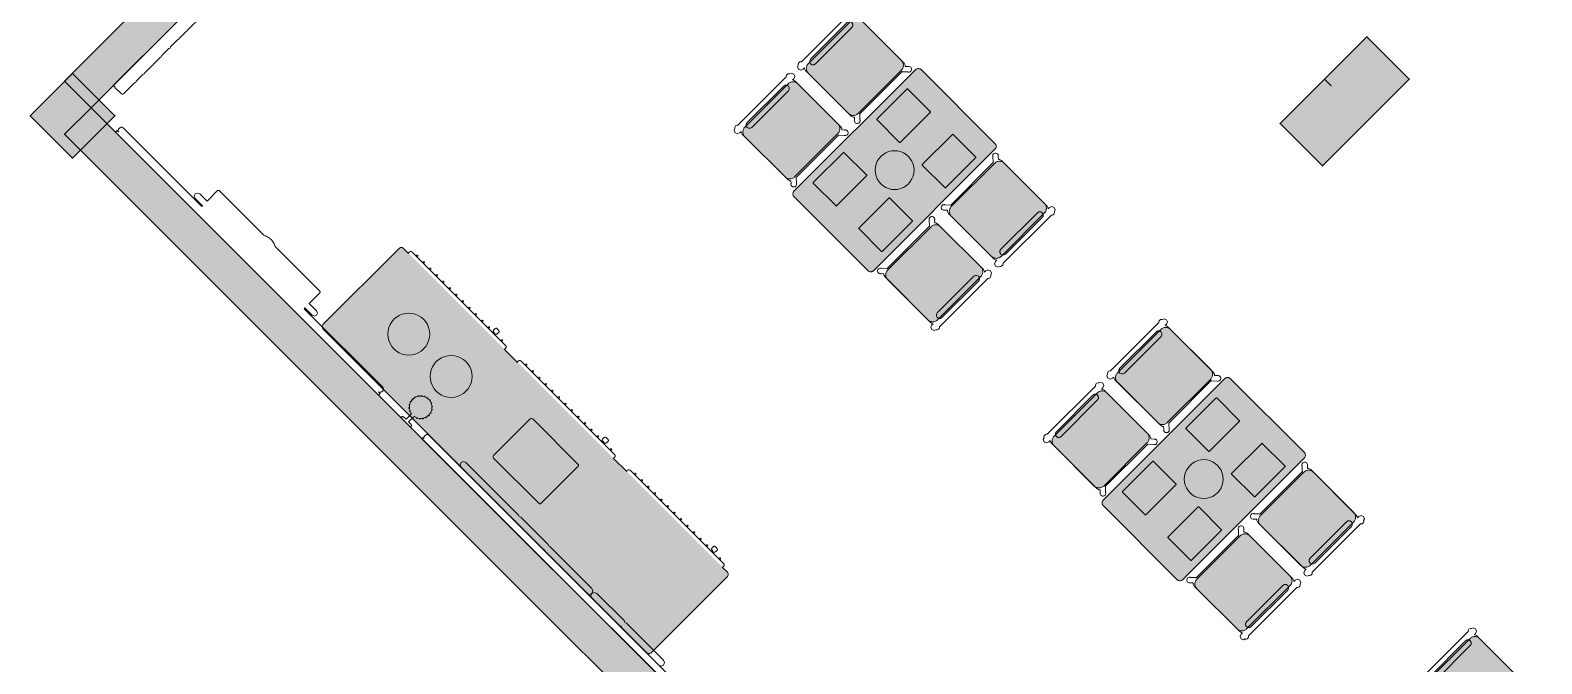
# Model space of a CAD drawing. Extents: x 2172.2 to 2210.6, y 415.3 to 458.1.
# Drawn here: x 2172.16 to 2182.26, y 437.26 to 441.5 of the extents above; entities that cross this region are included whole.
import ezdxf

# ---------------------------------------------------------------- set-up
doc = ezdxf.new("R2010")
doc.units = 0
for name, color, linetype, lineweight in [('AYAA_B2_CHAIRS', 7, 'CONTINUOUS', 18), ('AYAA_B2_COLUMNS', 8, 'CONTINUOUS', 30), ('AYAA_B2_FINE_DETAIL', 8, 'CONTINUOUS', 9), ('AYAA_B2_SERVICE', 7, 'CONTINUOUS', 18), ('AYAA_B2_TABLES', 7, 'CONTINUOUS', 18), ('AYAA_B2_WALL_DECOR', 32, 'CONTINUOUS', 13), ('AYAA_B2_WALL_LIGHTS', 32, 'CONTINUOUS', 13), ('AYAA_B2_WALLS', 7, 'CONTINUOUS', 30)]:
    doc.layers.add(name, color=color, linetype=linetype, lineweight=lineweight)

# ---------------------------------------------------------------- blocks, each defined once
blk = doc.blocks.new('AYAA_B2_ARCHITECTURE')
at = {"layer": 'AYAA_B2_COLUMNS', "true_color": 0xc2b092}
for points in [[(-9.297087, 7.065432), (-9.193361, 7.169158), (-9.150741, 7.126539), (-9.193356, 7.169164), (-8.910547, 7.451969), (-8.627707, 7.169129), (-9.207532, 6.589305), (-9.49034, 6.87218), (-9.207532, 7.154984)], [(-17.554712, 7.207803), (-17.271873, 6.924963), (-17.554712, 6.642124), (-17.837521, 6.924998)]]:
    blk.add_hatch(color=256, dxfattribs=at).paths.add_polyline_path(points)
at = {"layer": 'AYAA_B2_WALLS', "true_color": 0xe4e1d8}
for points in [[(-17.430969, 6.977996), (-17.607746, 7.154773), (-13.39339, 11.369129), (-17.363581, 15.33932), (-17.186804, 15.516096), (-13.039837, 11.369129)], [(-17.430969, 6.977996), (-3.56182, -6.891153), (-3.738596, -7.06793), (-17.607746, 6.80122)]]:
    blk.add_hatch(color=256, dxfattribs=at).paths.add_polyline_path(points)
at = {"layer": 'AYAA_B2_COLUMNS', "linetype": 'CONTINUOUS', "lineweight": -2}
for points in [[(-9.297087, 7.065432), (-9.193361, 7.169158), (-9.150741, 7.126539), (-9.193356, 7.169164), (-8.910547, 7.451969), (-8.627707, 7.169129), (-9.207532, 6.589305), (-9.49034, 6.87218), (-9.207532, 7.154984)], [(-17.554712, 7.207803), (-17.271873, 6.924963), (-17.554712, 6.642124), (-17.837521, 6.924998)]]:
    blk.add_lwpolyline(points, close=True, dxfattribs=at)
at = {"layer": 'AYAA_B2_WALLS', "linetype": 'CONTINUOUS', "lineweight": -2}
for points in [[(-17.430969, 6.977996), (-17.607746, 7.154773), (-13.39339, 11.369129), (-17.363581, 15.33932), (-17.186804, 15.516096), (-13.039837, 11.369129)], [(-17.430969, 6.977996), (-3.56182, -6.891153), (-3.738596, -7.06793), (-17.607746, 6.80122)]]:
    blk.add_lwpolyline(points, close=True, dxfattribs=at)
blk = doc.blocks.new('AYAA_B2_CHAIR_OLIVE')
at = {"true_color": 0xd7dec3}
blk.add_hatch(color=256, dxfattribs=at).paths.add_polyline_path([(-0.247475, -0.204863), (-0.248872, -0.200013), (-0.249717, -0.195038), (-0.25, -0.19), (-0.25, 0.19), (-0.249717, 0.195038), (-0.248872, 0.200013), (-0.247475, 0.204863), (-0.245544, 0.209525), (-0.243103, 0.213941), (-0.240182, 0.218057), (-0.23682, 0.22182), (-0.233057, 0.225182), (-0.228941, 0.228103), (-0.224525, 0.230544), (-0.219863, 0.232475), (-0.215013, 0.233872), (-0.210038, 0.234717), (-0.205, 0.235), (0.205, 0.235), (0.210038, 0.234717), (0.215013, 0.233872), (0.219863, 0.232475), (0.224525, 0.230544), (0.228941, 0.228103), (0.233057, 0.225182), (0.23682, 0.22182), (0.240182, 0.218057), (0.243103, 0.213941), (0.245544, 0.209525), (0.247475, 0.204863), (0.248872, 0.200013), (0.249717, 0.195038), (0.25, 0.19), (0.25, -0.19), (0.249717, -0.195038), (0.248872, -0.200013), (0.247475, -0.204863), (0.245544, -0.209525), (0.243103, -0.213941), (0.240182, -0.218057), (0.23682, -0.22182), (0.233057, -0.225182), (0.228941, -0.228103), (0.224525, -0.230544), (0.219863, -0.232475), (0.215013, -0.233872), (0.210038, -0.234717), (0.205, -0.235), (-0.205, -0.235), (-0.210038, -0.234717), (-0.215013, -0.233872), (-0.219863, -0.232475), (-0.224525, -0.230544), (-0.228941, -0.228103), (-0.233057, -0.225182), (-0.23682, -0.22182), (-0.240182, -0.218057), (-0.243103, -0.213941), (-0.245544, -0.209525)])
at = {"color": 0, "linetype": 'CONTINUOUS', "lineweight": -2}
for points in [[(-0.255, -0.233), (-0.242972, -0.233), (-0.245992, -0.22998), (-0.25, -0.215), (-0.25, 0.215), (-0.245992, 0.22998), (-0.240149, 0.235823), (-0.252556, 0.249383), (-0.254118, 0.250179), (-0.258321, 0.254382), (-0.26102, 0.259679), (-0.26195, 0.26555), (-0.26102, 0.271421), (-0.258321, 0.276718), (-0.254118, 0.280921), (-0.248821, 0.28362), (-0.24295, 0.28455), (-0.237079, 0.28362), (-0.231782, 0.280921), (-0.227579, 0.276718), (-0.22608, 0.273776), (-0.20172, 0.24715), (-0.200943, 0.245), (0.200943, 0.245), (0.20172, 0.24715), (0.22608, 0.273776), (0.227579, 0.276718), (0.231782, 0.280921), (0.237079, 0.28362), (0.24295, 0.28455), (0.248821, 0.28362), (0.254118, 0.280921), (0.258321, 0.276718), (0.26102, 0.271421), (0.26195, 0.26555), (0.26102, 0.259679), (0.258321, 0.254382), (0.254118, 0.250179), (0.252556, 0.249383), (0.240149, 0.235823), (0.245992, 0.22998), (0.25, 0.215), (0.25, -0.215), (0.245992, -0.22998), (0.242972, -0.233), (0.255, -0.233), (0.270556, -0.239444), (0.277, -0.255), (0.270556, -0.270556), (0.259027, -0.275332), (0.258321, -0.276718), (0.254118, -0.280921), (0.248821, -0.28362), (0.24295, -0.28455), (0.237079, -0.28362), (0.231782, -0.280921), (0.227861, -0.277), (-0.227861, -0.277), (-0.231782, -0.280921), (-0.237079, -0.28362), (-0.24295, -0.28455), (-0.248821, -0.28362), (-0.254118, -0.280921), (-0.258321, -0.276718), (-0.259027, -0.275332), (-0.270556, -0.270556), (-0.277, -0.255), (-0.270556, -0.239444)], [(-0.247475, -0.204863), (-0.248872, -0.200013), (-0.249717, -0.195038), (-0.25, -0.19), (-0.25, 0.19), (-0.249717, 0.195038), (-0.248872, 0.200013), (-0.247475, 0.204863), (-0.245544, 0.209525), (-0.243103, 0.213941), (-0.240182, 0.218057), (-0.23682, 0.22182), (-0.233057, 0.225182), (-0.228941, 0.228103), (-0.224525, 0.230544), (-0.219863, 0.232475), (-0.215013, 0.233872), (-0.210038, 0.234717), (-0.205, 0.235), (0.205, 0.235), (0.210038, 0.234717), (0.215013, 0.233872), (0.219863, 0.232475), (0.224525, 0.230544), (0.228941, 0.228103), (0.233057, 0.225182), (0.23682, 0.22182), (0.240182, 0.218057), (0.243103, 0.213941), (0.245544, 0.209525), (0.247475, 0.204863), (0.248872, 0.200013), (0.249717, 0.195038), (0.25, 0.19), (0.25, -0.19), (0.249717, -0.195038), (0.248872, -0.200013), (0.247475, -0.204863), (0.245544, -0.209525), (0.243103, -0.213941), (0.240182, -0.218057), (0.23682, -0.22182), (0.233057, -0.225182), (0.228941, -0.228103), (0.224525, -0.230544), (0.219863, -0.232475), (0.215013, -0.233872), (0.210038, -0.234717), (0.205, -0.235), (-0.205, -0.235), (-0.210038, -0.234717), (-0.215013, -0.233872), (-0.219863, -0.232475), (-0.224525, -0.230544), (-0.228941, -0.228103), (-0.233057, -0.225182), (-0.23682, -0.22182), (-0.240182, -0.218057), (-0.243103, -0.213941), (-0.245544, -0.209525)], [(-0.183735, -0.203506), (-0.1725, -0.2005), (0.1725, -0.2005), (0.183735, -0.203506), (0.191994, -0.211765), (0.195, -0.223), (0.191994, -0.234235), (0.183735, -0.242494), (0.1725, -0.2455), (-0.1725, -0.2455), (-0.183735, -0.242494), (-0.191994, -0.234235), (-0.195, -0.223), (-0.191994, -0.211765)]]:
    blk.add_lwpolyline(points, close=True, dxfattribs=at)
blk = doc.blocks.new('AYAA_B2_DINING_2')
at = {"true_color": 0xefe8d6}
blk.add_hatch(color=256, dxfattribs=at).paths.add_polyline_path([(-0.595225, -0.364695), (-0.597275, -0.36135), (-0.598776, -0.357725), (-0.599692, -0.353911), (-0.6, -0.35), (-0.6, 0.35), (-0.599692, 0.353911), (-0.598776, 0.357725), (-0.597275, 0.36135), (-0.595225, 0.364695), (-0.592678, 0.367678), (-0.589695, 0.370225), (-0.58635, 0.372275), (-0.582725, 0.373776), (-0.578911, 0.374692), (-0.575, 0.375), (0.575, 0.375), (0.578911, 0.374692), (0.582725, 0.373776), (0.58635, 0.372275), (0.589695, 0.370225), (0.592678, 0.367678), (0.595225, 0.364695), (0.597275, 0.36135), (0.598776, 0.357725), (0.599692, 0.353911), (0.6, 0.35), (0.6, -0.35), (0.599692, -0.353911), (0.598776, -0.357725), (0.597275, -0.36135), (0.595225, -0.364695), (0.592678, -0.367678), (0.589695, -0.370225), (0.58635, -0.372275), (0.582725, -0.373776), (0.578911, -0.374692), (0.575, -0.375), (-0.575, -0.375), (-0.578911, -0.374692), (-0.582725, -0.373776), (-0.58635, -0.372275), (-0.589695, -0.370225), (-0.592678, -0.367678)])
at = {"color": 0, "linetype": 'CONTINUOUS', "lineweight": -2}
blk.add_lwpolyline([(-0.599692, 0.353911), (-0.598776, 0.357725), (-0.597275, 0.36135), (-0.595225, 0.364695), (-0.592678, 0.367678), (-0.589695, 0.370225), (-0.58635, 0.372275), (-0.582725, 0.373776), (-0.578911, 0.374692), (-0.575, 0.375), (0.575, 0.375), (0.578911, 0.374692), (0.582725, 0.373776), (0.58635, 0.372275), (0.589695, 0.370225), (0.592678, 0.367678), (0.595225, 0.364695), (0.597275, 0.36135), (0.598776, 0.357725), (0.599692, 0.353911), (0.6, 0.35), (0.6, -0.35), (0.599692, -0.353911), (0.598776, -0.357725), (0.597275, -0.36135), (0.595225, -0.364695), (0.592678, -0.367678), (0.589695, -0.370225), (0.58635, -0.372275), (0.582725, -0.373776), (0.578911, -0.374692), (0.575, -0.375), (-0.575, -0.375), (-0.578911, -0.374692), (-0.582725, -0.373776), (-0.58635, -0.372275), (-0.589695, -0.370225), (-0.592678, -0.367678), (-0.595225, -0.364695), (-0.597275, -0.36135), (-0.598776, -0.357725), (-0.599692, -0.353911), (-0.6, -0.35), (-0.6, 0.35)], close=True, dxfattribs=at)
at = {"layer": 'AYAA_B2_FINE_DETAIL', "linetype": 'CONTINUOUS', "lineweight": -2}
for points in [[(-0.443, 0.325), (-0.157, 0.325), (-0.156001, 0.324733), (-0.155267, 0.323999), (-0.155, 0.323), (-0.155, 0.107), (-0.155267, 0.106001), (-0.156001, 0.105267), (-0.157, 0.105), (-0.443, 0.105), (-0.443999, 0.105267), (-0.444733, 0.106001), (-0.445, 0.107), (-0.445, 0.323), (-0.444733, 0.323999), (-0.443999, 0.324733)], [(0.155, 0.323), (0.155267, 0.323999), (0.156001, 0.324733), (0.157, 0.325), (0.443, 0.325), (0.443999, 0.324733), (0.444733, 0.323999), (0.445, 0.323), (0.445, 0.107), (0.444733, 0.106001), (0.443999, 0.105267), (0.443, 0.105), (0.157, 0.105), (0.156001, 0.105267), (0.155267, 0.106001), (0.155, 0.107)], [(-0.123637, 0.040172), (-0.115831, 0.059019), (-0.105172, 0.076412), (-0.091924, 0.091924), (-0.076412, 0.105172), (-0.059019, 0.115831), (-0.040172, 0.123637), (-0.020336, 0.128399), (0, 0.13), (0.020336, 0.128399), (0.040172, 0.123637), (0.059019, 0.115831), (0.076412, 0.105172), (0.091924, 0.091924), (0.105172, 0.076412), (0.115831, 0.059019), (0.123637, 0.040172), (0.128399, 0.020336), (0.13, 0), (0.128399, -0.020336), (0.123637, -0.040172), (0.115831, -0.059019), (0.105172, -0.076412), (0.091924, -0.091924), (0.076412, -0.105172), (0.059019, -0.115831), (0.040172, -0.123637), (0.020336, -0.128399), (0, -0.13), (-0.020336, -0.128399), (-0.040172, -0.123637), (-0.059019, -0.115831), (-0.076412, -0.105172), (-0.091924, -0.091924), (-0.105172, -0.076412), (-0.115831, -0.059019), (-0.123637, -0.040172), (-0.128399, -0.020336), (-0.13, 0), (-0.128399, 0.020336)], [(-0.443999, -0.105267), (-0.443, -0.105), (-0.157, -0.105), (-0.156001, -0.105267), (-0.155267, -0.106001), (-0.155, -0.107), (-0.155, -0.323), (-0.155267, -0.323999), (-0.156001, -0.324733), (-0.157, -0.325), (-0.443, -0.325), (-0.443999, -0.324733), (-0.444733, -0.323999), (-0.445, -0.323), (-0.445, -0.107), (-0.444733, -0.106001)], [(0.155267, -0.106001), (0.156001, -0.105267), (0.157, -0.105), (0.443, -0.105), (0.443999, -0.105267), (0.444733, -0.106001), (0.445, -0.107), (0.445, -0.323), (0.444733, -0.323999), (0.443999, -0.324733), (0.443, -0.325), (0.157, -0.325), (0.156001, -0.324733), (0.155267, -0.323999), (0.155, -0.323), (0.155, -0.107)]]:
    blk.add_lwpolyline(points, close=True, dxfattribs=at)
blk = doc.blocks.new('AYAA_B2_SIDEBOARD')
at = {"true_color": 0xe8ddc7}
blk.add_hatch(color=256, dxfattribs=at).paths.add_polyline_path([(-1.547328, 0.369987), (-1.539987, 0.377328), (-1.53, 0.38), (1.53, 0.38), (1.539987, 0.377328), (1.547328, 0.369987), (1.55, 0.36), (1.55, -0.36), (1.547328, -0.369987), (1.539987, -0.377328), (1.53, -0.38), (-1.53, -0.38), (-1.539987, -0.377328), (-1.547328, -0.369987), (-1.55, -0.36), (-1.55, 0.36)])
at = {"color": 0, "linetype": 'CONTINUOUS', "lineweight": -2}
for points in [[(-1.53, -0.38), (-1.539987, -0.377328), (-1.547328, -0.369987), (-1.55, -0.36), (-1.55, 0.36), (-1.547328, 0.369987), (-1.539987, 0.377328), (-1.53, 0.38), (1.53, 0.38), (1.539987, 0.377328), (1.547328, 0.369987), (1.55, 0.36), (1.55, -0.36), (1.547328, -0.369987), (1.539987, -0.377328), (1.53, -0.38), (1.481121, -0.38), (1.48313, -0.382009), (1.485, -0.389), (1.48313, -0.395991), (1.477991, -0.40113), (1.471, -0.403), (0.589, -0.403), (0.582009, -0.40113), (0.57687, -0.395991), (0.575, -0.389), (0.57687, -0.382009), (0.578879, -0.38), (0.451121, -0.38), (0.45313, -0.382009), (0.455, -0.389), (0.45313, -0.395991), (0.447991, -0.40113), (0.441, -0.403), (-0.441, -0.403), (-0.447991, -0.40113), (-0.45313, -0.395991), (-0.455, -0.389), (-0.45313, -0.382009), (-0.451121, -0.38), (-0.578879, -0.38), (-0.57687, -0.382009), (-0.575, -0.389), (-0.57687, -0.395991), (-0.582009, -0.40113), (-0.589, -0.403), (-1.471, -0.403), (-1.477991, -0.40113), (-1.48313, -0.395991), (-1.485, -0.389), (-1.48313, -0.382009), (-1.481121, -0.38)], [(-1.43, -0.415), (-1.433535, -0.413536), (-1.435, -0.41), (-1.433535, -0.406464), (-1.43, -0.405), (-1.426464, -0.406464), (-1.425, -0.41), (-1.426464, -0.413536)], [(-1.363461, -0.41), (-1.364926, -0.413536), (-1.368461, -0.415), (-1.371997, -0.413536), (-1.373461, -0.41), (-1.371997, -0.406464), (-1.368461, -0.405), (-1.364926, -0.406464)], [(-1.301923, -0.41), (-1.303388, -0.413536), (-1.306923, -0.415), (-1.310459, -0.413536), (-1.311923, -0.41), (-1.310459, -0.406464), (-1.306923, -0.405), (-1.303388, -0.406464)], [(-1.245385, -0.415), (-1.24892, -0.413536), (-1.250385, -0.41), (-1.24892, -0.406464), (-1.245385, -0.405), (-1.241849, -0.406464), (-1.240385, -0.41), (-1.241849, -0.413536)], [(-1.180311, -0.413536), (-1.183846, -0.415), (-1.187382, -0.413536), (-1.188846, -0.41), (-1.187382, -0.406464), (-1.183846, -0.405), (-1.180311, -0.406464), (-1.178846, -0.41)], [(-1.118772, -0.413536), (-1.122308, -0.415), (-1.125843, -0.413536), (-1.127308, -0.41), (-1.125843, -0.406464), (-1.122308, -0.405), (-1.118772, -0.406464), (-1.117308, -0.41)], [(-1.057234, -0.406464), (-1.055769, -0.41), (-1.057234, -0.413536), (-1.060769, -0.415), (-1.064305, -0.413536), (-1.065769, -0.41), (-1.064305, -0.406464), (-1.060769, -0.405)], [(-1.004231, -0.41), (-1.002766, -0.406464), (-0.999231, -0.405), (-0.995695, -0.406464), (-0.994231, -0.41), (-0.995695, -0.413536), (-0.999231, -0.415), (-1.002766, -0.413536)], [(-0.934157, -0.406464), (-0.932692, -0.41), (-0.934157, -0.413536), (-0.937692, -0.415), (-0.941228, -0.413536), (-0.942692, -0.41), (-0.941228, -0.406464), (-0.937692, -0.405)], [(-0.871154, -0.41), (-0.872618, -0.413536), (-0.876154, -0.415), (-0.879689, -0.413536), (-0.881154, -0.41), (-0.879689, -0.406464), (-0.876154, -0.405), (-0.872618, -0.406464)], [(-0.81108, -0.413536), (-0.814615, -0.415), (-0.818151, -0.413536), (-0.819615, -0.41), (-0.818151, -0.406464), (-0.814615, -0.405), (-0.81108, -0.406464), (-0.809615, -0.41)], [(-0.753077, -0.415), (-0.756612, -0.413536), (-0.758077, -0.41), (-0.756612, -0.406464), (-0.753077, -0.405), (-0.749541, -0.406464), (-0.748077, -0.41), (-0.749541, -0.413536)], [(-0.696538, -0.41), (-0.695074, -0.406464), (-0.691538, -0.405), (-0.688003, -0.406464), (-0.686538, -0.41), (-0.687306, -0.411855), (-0.686505, -0.412069), (-0.683569, -0.415005), (-0.6825, -0.419), (-0.6825, -0.435), (-0.683569, -0.438995), (-0.686505, -0.441931), (-0.6905, -0.443), (-0.7095, -0.443), (-0.713495, -0.441931), (-0.716431, -0.438995), (-0.7175, -0.435), (-0.7175, -0.419), (-0.716431, -0.415005), (-0.713495, -0.412069), (-0.7095, -0.411), (-0.696124, -0.411)], [(-0.633536, -0.413536), (-0.635, -0.41), (-0.633536, -0.406464), (-0.63, -0.405), (-0.626464, -0.406464), (-0.625, -0.41), (-0.626464, -0.413536), (-0.63, -0.415)], [(-0.396464, -0.406464), (-0.395, -0.41), (-0.396464, -0.413536), (-0.4, -0.415), (-0.403536, -0.413536), (-0.405, -0.41), (-0.403536, -0.406464), (-0.4, -0.405)], [(-0.338462, -0.405), (-0.334926, -0.406464), (-0.333462, -0.41), (-0.334926, -0.413536), (-0.338462, -0.415), (-0.341997, -0.413536), (-0.343462, -0.41), (-0.341997, -0.406464)], [(-0.276923, -0.405), (-0.273388, -0.406464), (-0.271923, -0.41), (-0.273388, -0.413536), (-0.276923, -0.415), (-0.280459, -0.413536), (-0.281923, -0.41), (-0.280459, -0.406464)], [(-0.215385, -0.405), (-0.211849, -0.406464), (-0.210385, -0.41), (-0.211849, -0.413536), (-0.215385, -0.415), (-0.21892, -0.413536), (-0.220385, -0.41), (-0.21892, -0.406464)], [(-0.153846, -0.405), (-0.150311, -0.406464), (-0.148846, -0.41), (-0.150311, -0.413536), (-0.153846, -0.415), (-0.157382, -0.413536), (-0.158846, -0.41), (-0.157382, -0.406464)], [(-0.088772, -0.406464), (-0.087308, -0.41), (-0.088772, -0.413536), (-0.092308, -0.415), (-0.095843, -0.413536), (-0.097308, -0.41), (-0.095843, -0.406464), (-0.092308, -0.405)], [(-0.025769, -0.41), (-0.027234, -0.413536), (-0.030769, -0.415), (-0.034305, -0.413536), (-0.035769, -0.41), (-0.034305, -0.406464), (-0.030769, -0.405), (-0.027234, -0.406464)], [(0.030769, -0.415), (0.027234, -0.413536), (0.025769, -0.41), (0.027234, -0.406464), (0.030769, -0.405), (0.034305, -0.406464), (0.035769, -0.41), (0.034305, -0.413536)], [(0.095843, -0.406464), (0.097308, -0.41), (0.095843, -0.413536), (0.092308, -0.415), (0.088772, -0.413536), (0.087308, -0.41), (0.088772, -0.406464), (0.092308, -0.405)], [(0.148846, -0.41), (0.150311, -0.406464), (0.153846, -0.405), (0.157382, -0.406464), (0.158846, -0.41), (0.157382, -0.413536), (0.153846, -0.415), (0.150311, -0.413536)], [(0.215385, -0.405), (0.21892, -0.406464), (0.220385, -0.41), (0.21892, -0.413536), (0.215385, -0.415), (0.211849, -0.413536), (0.210385, -0.41), (0.211849, -0.406464)], [(0.276923, -0.405), (0.280459, -0.406464), (0.281923, -0.41), (0.280459, -0.413536), (0.276923, -0.415), (0.273388, -0.413536), (0.271923, -0.41), (0.273388, -0.406464)], [(0.313569, -0.415005), (0.316505, -0.412069), (0.3205, -0.411), (0.333876, -0.411), (0.333462, -0.41), (0.334926, -0.406464), (0.338462, -0.405), (0.341997, -0.406464), (0.343462, -0.41), (0.342694, -0.411855), (0.343495, -0.412069), (0.346431, -0.415005), (0.3475, -0.419), (0.3475, -0.435), (0.346431, -0.438995), (0.343495, -0.441931), (0.3395, -0.443), (0.3205, -0.443), (0.316505, -0.441931), (0.313569, -0.438995), (0.3125, -0.435), (0.3125, -0.419)], [(0.403536, -0.413536), (0.4, -0.415), (0.396464, -0.413536), (0.395, -0.41), (0.396464, -0.406464), (0.4, -0.405), (0.403536, -0.406464), (0.405, -0.41)], [(0.625, -0.41), (0.626464, -0.406464), (0.63, -0.405), (0.633536, -0.406464), (0.635, -0.41), (0.633536, -0.413536), (0.63, -0.415), (0.626464, -0.413536)], [(0.695074, -0.413536), (0.691538, -0.415), (0.688003, -0.413536), (0.686538, -0.41), (0.688003, -0.406464), (0.691538, -0.405), (0.695074, -0.406464), (0.696538, -0.41)], [(0.749541, -0.406464), (0.753077, -0.405), (0.756612, -0.406464), (0.758077, -0.41), (0.756612, -0.413536), (0.753077, -0.415), (0.749541, -0.413536), (0.748077, -0.41)], [(0.81108, -0.406464), (0.814615, -0.405), (0.818151, -0.406464), (0.819615, -0.41), (0.818151, -0.413536), (0.814615, -0.415), (0.81108, -0.413536), (0.809615, -0.41)], [(0.879689, -0.406464), (0.881154, -0.41), (0.879689, -0.413536), (0.876154, -0.415), (0.872618, -0.413536), (0.871154, -0.41), (0.872618, -0.406464), (0.876154, -0.405)], [(0.934157, -0.406464), (0.937692, -0.405), (0.941228, -0.406464), (0.942692, -0.41), (0.941228, -0.413536), (0.937692, -0.415), (0.934157, -0.413536), (0.932692, -0.41)], [(0.995695, -0.406464), (0.999231, -0.405), (1.002766, -0.406464), (1.004231, -0.41), (1.002766, -0.413536), (0.999231, -0.415), (0.995695, -0.413536), (0.994231, -0.41)], [(1.065769, -0.41), (1.064305, -0.413536), (1.060769, -0.415), (1.057234, -0.413536), (1.055769, -0.41), (1.057234, -0.406464), (1.060769, -0.405), (1.064305, -0.406464)], [(1.125843, -0.413536), (1.122308, -0.415), (1.118772, -0.413536), (1.117308, -0.41), (1.118772, -0.406464), (1.122308, -0.405), (1.125843, -0.406464), (1.127308, -0.41)], [(1.188846, -0.41), (1.187382, -0.413536), (1.183846, -0.415), (1.180311, -0.413536), (1.178846, -0.41), (1.180311, -0.406464), (1.183846, -0.405), (1.187382, -0.406464)], [(1.250385, -0.41), (1.24892, -0.413536), (1.245385, -0.415), (1.241849, -0.413536), (1.240385, -0.41), (1.241849, -0.406464), (1.245385, -0.405), (1.24892, -0.406464)], [(1.310459, -0.413536), (1.306923, -0.415), (1.303388, -0.413536), (1.301923, -0.41), (1.303388, -0.406464), (1.306923, -0.405), (1.310459, -0.406464), (1.311923, -0.41)], [(1.346505, -0.412069), (1.3505, -0.411), (1.363875, -0.411), (1.363461, -0.41), (1.364926, -0.406464), (1.368461, -0.405), (1.371997, -0.406464), (1.373461, -0.41), (1.372693, -0.411854), (1.373495, -0.412069), (1.376431, -0.415005), (1.3775, -0.419), (1.3775, -0.435), (1.376431, -0.438995), (1.373495, -0.441931), (1.3695, -0.443), (1.3505, -0.443), (1.346505, -0.441931), (1.343569, -0.438995), (1.3425, -0.435), (1.3425, -0.419), (1.343569, -0.415005)], [(1.433535, -0.413536), (1.43, -0.415), (1.426464, -0.413536), (1.425, -0.41), (1.426464, -0.406464), (1.43, -0.405), (1.433535, -0.406464), (1.435, -0.41)]]:
    blk.add_lwpolyline(points, close=True, dxfattribs=at)
at = {"layer": 'AYAA_B2_FINE_DETAIL', "linetype": 'CONTINUOUS', "lineweight": -2}
for points in [[(-1.224741, 0.063559), (-1.213262, 0.08229), (-1.198995, 0.098995), (-1.18229, 0.113262), (-1.163559, 0.124741), (-1.143262, 0.133148), (-1.121901, 0.138276), (-1.1, 0.14), (-1.078099, 0.138276), (-1.056738, 0.133148), (-1.036441, 0.124741), (-1.01771, 0.113262), (-1.001005, 0.098995), (-0.986738, 0.08229), (-0.975259, 0.063559), (-0.966852, 0.043262), (-0.961724, 0.021901), (-0.96, 0), (-0.961724, -0.021901), (-0.966852, -0.043262), (-0.975259, -0.063559), (-0.986738, -0.08229), (-1.001005, -0.098995), (-1.01771, -0.113262), (-1.036441, -0.124741), (-1.056738, -0.133148), (-1.078099, -0.138276), (-1.1, -0.14), (-1.121901, -0.138276), (-1.143262, -0.133148), (-1.163559, -0.124741), (-1.18229, -0.113262), (-1.198995, -0.098995), (-1.213262, -0.08229), (-1.224741, -0.063559), (-1.233148, -0.043262), (-1.238276, -0.021901), (-1.24, 0), (-1.238276, 0.021901), (-1.233148, 0.043262)], [(-0.838276, 0.021901), (-0.833148, 0.043262), (-0.824741, 0.063559), (-0.813262, 0.08229), (-0.798995, 0.098995), (-0.78229, 0.113262), (-0.763559, 0.124741), (-0.743262, 0.133148), (-0.721901, 0.138276), (-0.7, 0.14), (-0.678099, 0.138276), (-0.656738, 0.133148), (-0.636441, 0.124741), (-0.61771, 0.113262), (-0.601005, 0.098995), (-0.586738, 0.08229), (-0.575259, 0.063559), (-0.566852, 0.043262), (-0.561724, 0.021901), (-0.56, 0), (-0.561724, -0.021901), (-0.566852, -0.043262), (-0.575259, -0.063559), (-0.586738, -0.08229), (-0.601005, -0.098995), (-0.61771, -0.113262), (-0.636441, -0.124741), (-0.656738, -0.133148), (-0.678099, -0.138276), (-0.7, -0.14), (-0.721901, -0.138276), (-0.743262, -0.133148), (-0.763559, -0.124741), (-0.78229, -0.113262), (-0.798995, -0.098995), (-0.813262, -0.08229), (-0.824741, -0.063559), (-0.833148, -0.043262), (-0.838276, -0.021901), (-0.84, 0)], [(-0.118992, 0.183397), (-0.113, 0.185), (0.313, 0.185), (0.318992, 0.183397), (0.323397, 0.178992), (0.325, 0.173), (0.325, -0.173), (0.323397, -0.178992), (0.318992, -0.183397), (0.313, -0.185), (-0.113, -0.185), (-0.118992, -0.183397), (-0.123397, -0.178992), (-0.125, -0.173), (-0.125, 0.173), (-0.123397, 0.178992)]]:
    blk.add_lwpolyline(points, close=True, dxfattribs=at)
blk = doc.blocks.new('AYAA_B2_UNIQUE_WALL_COMPOSITION_06')
at = {"color": 0, "linetype": 'CONTINUOUS', "lineweight": -2}
blk.add_lwpolyline([(-0.5675, -0.018), (-0.5675, -0.007), (0.5675, -0.007), (0.5675, -0.018), (0.562889, -0.018), (0.565897, -0.021008), (0.5675, -0.027), (0.5675, -0.083), (0.565897, -0.088992), (0.561492, -0.093397), (0.5555, -0.095), (0.45341, -0.095), (0.445893, -0.098439), (0.438376, -0.095), (0.372338, -0.095), (0.364821, -0.098439), (0.357305, -0.095), (0.291267, -0.095), (0.28375, -0.098439), (0.276233, -0.095), (0.210195, -0.095), (0.202679, -0.098439), (0.195162, -0.095), (0.129124, -0.095), (0.121607, -0.098439), (0.11409, -0.095), (0.048053, -0.095), (0.040536, -0.098439), (0.033019, -0.095), (-0.033019, -0.095), (-0.040536, -0.098439), (-0.048053, -0.095), (-0.11409, -0.095), (-0.121607, -0.098439), (-0.129124, -0.095), (-0.195162, -0.095), (-0.202679, -0.098439), (-0.210195, -0.095), (-0.276233, -0.095), (-0.28375, -0.098439), (-0.291267, -0.095), (-0.357305, -0.095), (-0.364821, -0.098439), (-0.372338, -0.095), (-0.438376, -0.095), (-0.445893, -0.098439), (-0.45341, -0.095), (-0.5555, -0.095), (-0.561492, -0.093397), (-0.565897, -0.088992), (-0.5675, -0.083), (-0.5675, -0.027), (-0.565897, -0.021008), (-0.562889, -0.018)], close=True, dxfattribs=at)
blk = doc.blocks.new('AYAA_B2_SCONCE')
at = {"color": 0, "linetype": 'CONTINUOUS', "lineweight": -2}
blk.add_lwpolyline([(-0.066057, -0.178967), (-0.064423, -0.178291), (-0.064952, -0.1775), (-0.069291, -0.168701), (-0.071015, -0.163622), (-0.072921, -0.164412), (-0.075043, -0.163533), (-0.075921, -0.161412), (-0.075043, -0.15929), (-0.072921, -0.158412), (-0.072618, -0.158538), (-0.074358, -0.149789), (-0.074835, -0.142517), (-0.076, -0.143), (-0.078121, -0.142121), (-0.079, -0.14), (-0.078121, -0.137879), (-0.076, -0.137), (-0.074835, -0.137483), (-0.074358, -0.130211), (-0.072618, -0.121462), (-0.072921, -0.121588), (-0.075043, -0.12071), (-0.075921, -0.118588), (-0.075043, -0.116467), (-0.072921, -0.115588), (-0.071015, -0.116378), (-0.069291, -0.111299), (-0.064952, -0.1025), (-0.064423, -0.101709), (-0.066057, -0.101033), (-0.066935, -0.098911), (-0.066057, -0.09679), (-0.063935, -0.095911), (-0.061814, -0.09679), (-0.061555, -0.097416), (-0.059501, -0.094343), (-0.053033, -0.086967), (-0.050898, -0.085095), (-0.051891, -0.084684), (-0.052769, -0.082563), (-0.051891, -0.080442), (-0.049769, -0.079563), (-0.047648, -0.080442), (-0.0471, -0.081764), (-0.045657, -0.080499), (-0.0375, -0.075048), (-0.033493, -0.073072), (-0.033693, -0.072989), (-0.034572, -0.070868), (-0.033693, -0.068747), (-0.031572, -0.067868), (-0.02945, -0.068747), (-0.028646, -0.07069), (-0.019411, -0.067556), (-0.013177, -0.066316), (-0.013816, -0.064774), (-0.012937, -0.062652), (-0.012, -0.062264), (-0.012, -0.014), (-0.037, -0.014), (-0.040995, -0.012931), (-0.043931, -0.009995), (-0.045, -0.006), (-0.043931, -0.002005), (-0.040995, 0.000931), (-0.037, 0.002), (0.037, 0.002), (0.040995, 0.000931), (0.043931, -0.002005), (0.045, -0.006), (0.043931, -0.009995), (0.040995, -0.012931), (0.037, -0.014), (0.012, -0.014), (0.012, -0.062264), (0.012937, -0.062652), (0.013816, -0.064774), (0.013177, -0.066316), (0.019411, -0.067556), (0.028646, -0.07069), (0.02945, -0.068747), (0.031572, -0.067868), (0.033693, -0.068747), (0.034572, -0.070868), (0.033693, -0.072989), (0.033493, -0.073072), (0.0375, -0.075048), (0.045657, -0.080499), (0.0471, -0.081764), (0.047648, -0.080442), (0.049769, -0.079563), (0.051891, -0.080442), (0.052769, -0.082563), (0.051891, -0.084684), (0.050898, -0.085095), (0.053033, -0.086967), (0.059501, -0.094343), (0.061555, -0.097416), (0.061814, -0.09679), (0.063935, -0.095911), (0.066057, -0.09679), (0.066935, -0.098911), (0.066057, -0.101033), (0.064423, -0.101709), (0.064952, -0.1025), (0.069291, -0.111299), (0.071015, -0.116378), (0.072921, -0.115588), (0.075043, -0.116467), (0.075921, -0.118588), (0.075043, -0.12071), (0.072921, -0.121588), (0.072618, -0.121462), (0.074358, -0.130211), (0.074835, -0.137483), (0.076, -0.137), (0.078121, -0.137879), (0.079, -0.14), (0.078121, -0.142121), (0.076, -0.143), (0.074835, -0.142517), (0.074358, -0.149789), (0.072618, -0.158538), (0.072921, -0.158412), (0.075043, -0.15929), (0.075921, -0.161412), (0.075043, -0.163533), (0.072921, -0.164412), (0.071015, -0.163622), (0.069291, -0.168701), (0.064952, -0.1775), (0.064423, -0.178291), (0.066057, -0.178967), (0.066935, -0.181089), (0.066057, -0.18321), (0.063935, -0.184089), (0.061814, -0.18321), (0.061555, -0.182584), (0.059501, -0.185657), (0.053033, -0.193033), (0.050898, -0.194905), (0.051891, -0.195316), (0.052769, -0.197437), (0.051891, -0.199558), (0.049769, -0.200437), (0.047648, -0.199558), (0.0471, -0.198236), (0.045657, -0.199501), (0.0375, -0.204952), (0.033493, -0.206928), (0.033693, -0.207011), (0.034572, -0.209132), (0.033693, -0.211253), (0.031572, -0.212132), (0.02945, -0.211253), (0.028646, -0.20931), (0.019411, -0.212444), (0.013177, -0.213684), (0.013816, -0.215226), (0.012937, -0.217348), (0.010816, -0.218226), (0.008695, -0.217348), (0.007816, -0.215226), (0.008131, -0.214467), (0, -0.215), (-0.008131, -0.214467), (-0.007816, -0.215226), (-0.008695, -0.217348), (-0.010816, -0.218226), (-0.012937, -0.217348), (-0.013816, -0.215226), (-0.013177, -0.213684), (-0.019411, -0.212444), (-0.028646, -0.20931), (-0.02945, -0.211253), (-0.031572, -0.212132), (-0.033693, -0.211253), (-0.034572, -0.209132), (-0.033693, -0.207011), (-0.033493, -0.206928), (-0.0375, -0.204952), (-0.045657, -0.199501), (-0.0471, -0.198236), (-0.047648, -0.199558), (-0.049769, -0.200437), (-0.051891, -0.199558), (-0.052769, -0.197437), (-0.051891, -0.195316), (-0.050898, -0.194905), (-0.053033, -0.193033), (-0.059501, -0.185657), (-0.061555, -0.182584), (-0.061814, -0.18321), (-0.063935, -0.184089), (-0.066057, -0.18321), (-0.066935, -0.181089)], close=True, dxfattribs=at)
blk = doc.blocks.new('AYAA_B2_UNIQUE_WALL_COMPOSITION_25')
at = {"color": 0, "linetype": 'CONTINUOUS', "lineweight": -2}
for points in [[(-1.242, 0.00436), (1.242, 0.00436), (1.242, -0.00576), (1.234257, -0.00576), (1.239788, -0.011291), (1.242, -0.01956), (1.242, -0.02784), (1.239788, -0.036109), (1.233709, -0.042188), (1.22544, -0.0444), (-1.22544, -0.0444), (-1.233709, -0.042188), (-1.239788, -0.036109), (-1.242, -0.02784), (-1.242, -0.01956), (-1.239788, -0.011291), (-1.234257, -0.00576), (-1.242, -0.00576)], [(-0.945518, -0.04486), (-0.596095, -0.04486), (-0.584101, -0.049834), (-0.572093, -0.04486), (-0.314493, -0.04486), (-0.298243, -0.051597), (-0.291512, -0.06786), (-0.298243, -0.084123), (-0.314493, -0.09086), (-0.572093, -0.09086), (-0.584101, -0.085886), (-0.596095, -0.09086), (-0.945518, -0.09086), (-0.961781, -0.084123), (-0.968518, -0.06786), (-0.961781, -0.051597)], [(-0.268469, -0.04486), (0.1288, -0.04486), (0.137619, -0.04852), (0.146454, -0.04486), (0.404054, -0.04486), (0.41477, -0.049303), (0.425495, -0.04486), (0.921633, -0.04486), (0.937866, -0.051597), (0.94459, -0.06786), (0.937866, -0.084123), (0.921633, -0.09086), (0.425495, -0.09086), (0.41477, -0.086417), (0.404054, -0.09086), (0.146454, -0.09086), (0.137619, -0.0872), (0.1288, -0.09086), (-0.268469, -0.09086), (-0.284733, -0.084123), (-0.291469, -0.06786), (-0.284733, -0.051597)]]:
    blk.add_lwpolyline(points, close=True, dxfattribs=at)
blk = doc.blocks.new('AYAA_B2_UNIQUE_WALL_COMPOSITION_26')
at = {"color": 0, "linetype": 'CONTINUOUS', "lineweight": -2}
blk.add_lwpolyline([(-0.552, -0.05632), (-0.483, -0.05632), (-0.483, -0.04942), (-1.22544, -0.04942), (-1.233709, -0.047208), (-1.239788, -0.041129), (-1.242, -0.03286), (-1.242, -0.02458), (-1.239788, -0.016311), (-1.233709, -0.010232), (-1.22716, -0.00848), (-1.242, -0.00848), (-1.242, 0.00808), (1.242, 0.00808), (1.242, -0.00848), (1.22716, -0.00848), (1.233709, -0.010232), (1.239788, -0.016311), (1.242, -0.02458), (1.242, -0.03286), (1.239788, -0.041129), (1.233709, -0.047208), (1.22544, -0.04942), (0.483, -0.04942), (0.483, -0.05632), (0.552, -0.05632), (0.566948, -0.062518), (0.57314, -0.07748), (0.566948, -0.092442), (0.552, -0.09864), (0.483, -0.09864), (0.483, -0.19892), (0.482017, -0.202595), (0.479315, -0.205297), (0.47564, -0.20628), (0.053346, -0.20628), (0.048829, -0.208695), (0.042248, -0.211676), (0.035487, -0.214221), (0.028574, -0.216318), (0.021538, -0.217959), (0.01441, -0.219136), (0.007221, -0.219844), (0, -0.22008), (-0.007221, -0.219844), (-0.01441, -0.219136), (-0.021538, -0.217959), (-0.028574, -0.216318), (-0.035487, -0.214221), (-0.042248, -0.211676), (-0.048829, -0.208695), (-0.053346, -0.20628), (-0.47564, -0.20628), (-0.479315, -0.205297), (-0.482017, -0.202595), (-0.483, -0.19892), (-0.483, -0.09864), (-0.552, -0.09864), (-0.566962, -0.092442), (-0.57316, -0.07748), (-0.566962, -0.062518)], close=True, dxfattribs=at)

msp = doc.modelspace()

# ---------------------------------------------------------------- block references
at = {"layer": 'AYAA_B2_CHAIRS', "linetype": 'CONTINUOUS'}
for p, xscale, yscale, rotation in [((2177.67, 441.251), 0.9999999407388813, -0.9999999407388812, 44.999997585163314), ((2177.246, 440.827), 0.9999999407388813, -0.9999999407388812, 44.999997585163314), ((2178.625, 440.296), 0.999999898592032, -0.9999998985920319, -135), ((2178.2, 439.872), 0.999999898592032, -0.9999998985920319, -135), ((2179.735, 439.186), 0.9999999407388813, -0.9999999407388812, 44.999997585163314), ((2179.311, 438.762), 0.9999999407388813, -0.9999999407388812, 44.999997585163314), ((2180.69, 438.232), 0.999999898592032, -0.9999998985920319, -135), ((2180.265, 437.807), 0.999999898592032, -0.9999998985920319, -135), ((2181.8, 437.121), 0.9999999407388813, -0.9999999407388812, 44.999997585163314)]:
    msp.add_blockref('AYAA_B2_CHAIR_OLIVE', p, dxfattribs=dict(at, xscale=xscale, yscale=yscale, rotation=rotation))
at = {"layer": 'AYAA_B2_SERVICE', "linetype": 'CONTINUOUS', "xscale": 0.9999999407388813, "yscale": -0.9999999407388812, "rotation": -44.999997585163314}
msp.add_blockref('AYAA_B2_SIDEBOARD', (2175.468, 438.688), dxfattribs=at)
at = {"layer": 'AYAA_B2_TABLES', "linetype": 'CONTINUOUS', "xscale": 0.9999999407388813, "yscale": -0.9999999407388812, "rotation": 44.999997585163314}
for p in [(2177.935, 440.561), (2180, 438.497)]:
    msp.add_blockref('AYAA_B2_DINING_2', p, dxfattribs=at)
at = {"layer": 'AYAA_B2_WALL_DECOR', "linetype": 'CONTINUOUS'}
for name, p, rotation in [('AYAA_B2_UNIQUE_WALL_COMPOSITION_06', (2173.113, 441.532), 44.99999999999926), ('AYAA_B2_UNIQUE_WALL_COMPOSITION_26', (2173.615, 439.942), 135), ('AYAA_B2_UNIQUE_WALL_COMPOSITION_25', (2175.66, 437.892), 135)]:
    msp.add_blockref(name, p, dxfattribs=dict(at, rotation=rotation))
at = {"layer": 'AYAA_B2_WALL_LIGHTS', "linetype": 'CONTINUOUS', "rotation": 135}
msp.add_blockref('AYAA_B2_SCONCE', (2174.671, 438.878), dxfattribs=at)
at = {"layer": 'AYAA_B2_WALLS'}
msp.add_blockref('AYAA_B2_ARCHITECTURE', (2190, 434), dxfattribs=at)

doc.saveas('drawing.dxf')
